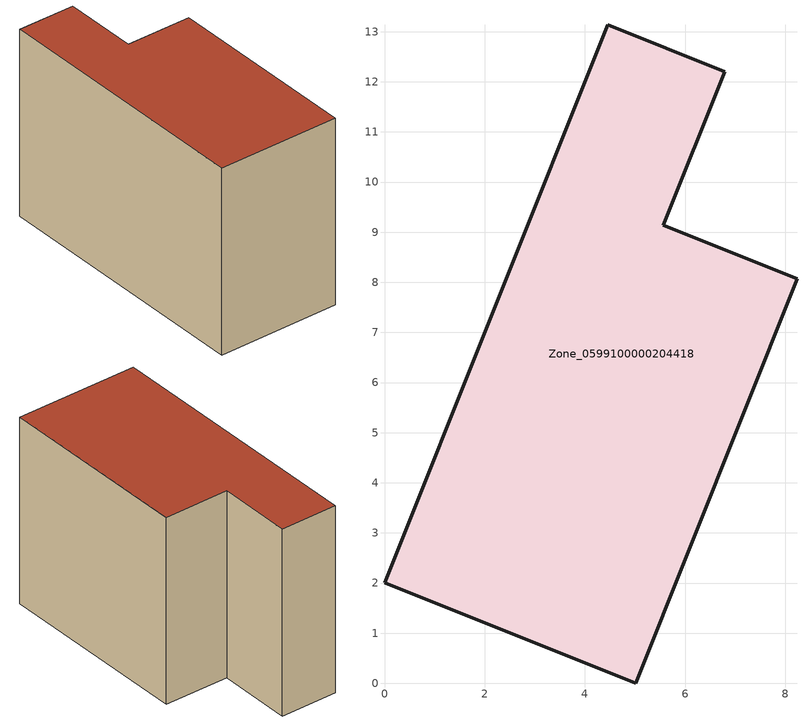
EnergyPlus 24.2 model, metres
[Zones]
Zone_0599100000204418
 floor ground (C_G): 0,2.01 4.45,13.14 6.79,12.2 5.56,9.14 8.23,8.07 5.01,0 z0
 wall outside (C_F): 4.45,13.14 0,2.01 5.01,0 8.23,8.07 5.56,9.14 6.79,12.2 4.45,13.14 z0:8.31
 roof outside (C_R): 0,2.01 5.01,0 8.23,8.07 5.56,9.14 6.79,12.2 4.45,13.14 z8.31
[BUILDING]
Pand.0599100000204418: North Axis=0; Terrain=City; Loads Convergence Tolerance Value=0.04; Temperature Convergence Tolerance Value=0.4; Solar Distribution=FullExterior; Maximum Number of Warmup Days=25; Minimum Number of Warmup Days=1
[Site:Location]
Rotterdam.The.Hague.AP_ZH_NLD Design_Conditions: Latitude=51.96; Longitude=4.45; Time Zone=1; Elevation=-4.5
[SITE:GROUNDTEMPERATURE:BUILDINGSURFACE]
18, 18, 18, 18, 18, 18, 18, 18, 18, 18, 18, 18
[MATERIAL] Thermal Absorptance=0.9; Solar Absorptance=0.7; Visible Absorptance=0.7
Name | Roughness | Thickness | Conductivity | Density | Specific Heat
G.TI.1975-1991 | MediumSmooth | 0.15 | 0.288461 | 540 | 1210
F.TI.1975-1991 | Rough | 0.3 | 0.230769 | 1920 | 840
R.TI.1975-1991 | MediumRough | 0.2 | 0.153846 | 1500 | 1000
[CONSTRUCTION]
C_G: G.TI.1975-1991
C_F: F.TI.1975-1991
C_R: R.TI.1975-1991
[ZONE]
Zone_0599100000204418: Type=1; Multiplier=1; Ceiling Height=Autocalculate; Volume=Autocalculate; Floor Area=autocalculate; Part of Total Floor Area=Yes
[ZONEINFILTRATION:DESIGNFLOWRATE]
Infil_Zone_0599100000204418: Zone or ZoneList or Space or SpaceList=Zone_0599100000204418; Schedule=AlwaysOn; Design Flow Rate Calculation Method=Flow/Area; Flow Rate per Floor Area=0.003; Constant Term Coefficient=1; Temperature Term Coefficient=0; Velocity Term Coefficient=0; Velocity Squared Term Coefficient=0
[HVACTEMPLATE:ZONE:IDEALLOADSAIRSYSTEM]
Zone_0599100000204418: Maximum Heating Supply Air Temperature=50; Minimum Cooling Supply Air Temperature=13; Maximum Heating Supply Air Humidity Ratio=0.0156; Minimum Cooling Supply Air Humidity Ratio=0.0077; Heating Limit=NoLimit; Cooling Limit=NoLimit; Dehumidification Control Type=ConstantSensibleHeatRatio; Cooling Sensible Heat Ratio=0.7; Dehumidification Setpoint=60; Humidification Control Type=None; Humidification Setpoint=30; Outdoor Air Method=None; Outdoor Air Flow Rate per Person=0.00944; Outdoor Air Flow Rate per Zone Floor Area=0; Outdoor Air Flow Rate per Zone=0; Demand Controlled Ventilation Type=None; Outdoor Air Economizer Type=NoEconomizer; Heat Recovery Type=None; Sensible Heat Recovery Effectiveness=0.7; Latent Heat Recovery Effectiveness=0.65
[ZONECONTROL:THERMOSTAT]
ThermostatControl_Zone_0599100000204418: Zone or ZoneList=Zone_0599100000204418; Control Type Schedule=DualSetpointControlType; Control 1=Thermostat_Zone_0599100000204418; Temperature Difference Between Cutout And Setpoint=0
[THERMOSTATSETPOINT:DUALSETPOINT]
Thermostat_Zone_0599100000204418: Heating Setpoint Temperature Schedule=HeatingSetpoint_Zone_0599100000204418; Cooling Setpoint Temperature Schedule=CoolingSetpoint_Zone_0599100000204418
[SCHEDULE:COMPACT]
HeatingSetpoint_Zone_0599100000204418: Through: 12/31, For: AllDays, Until: 24:00, 21
CoolingSetpoint_Zone_0599100000204418: Through: 12/31, For: AllDays, Until: 24:00, 24
DualSetpointControlType: Through: 12/31, For: AllDays, Until: 24:00, 4
AlwaysOn: Through: 12/31, For: AllDays, Until: 24:00, 1
